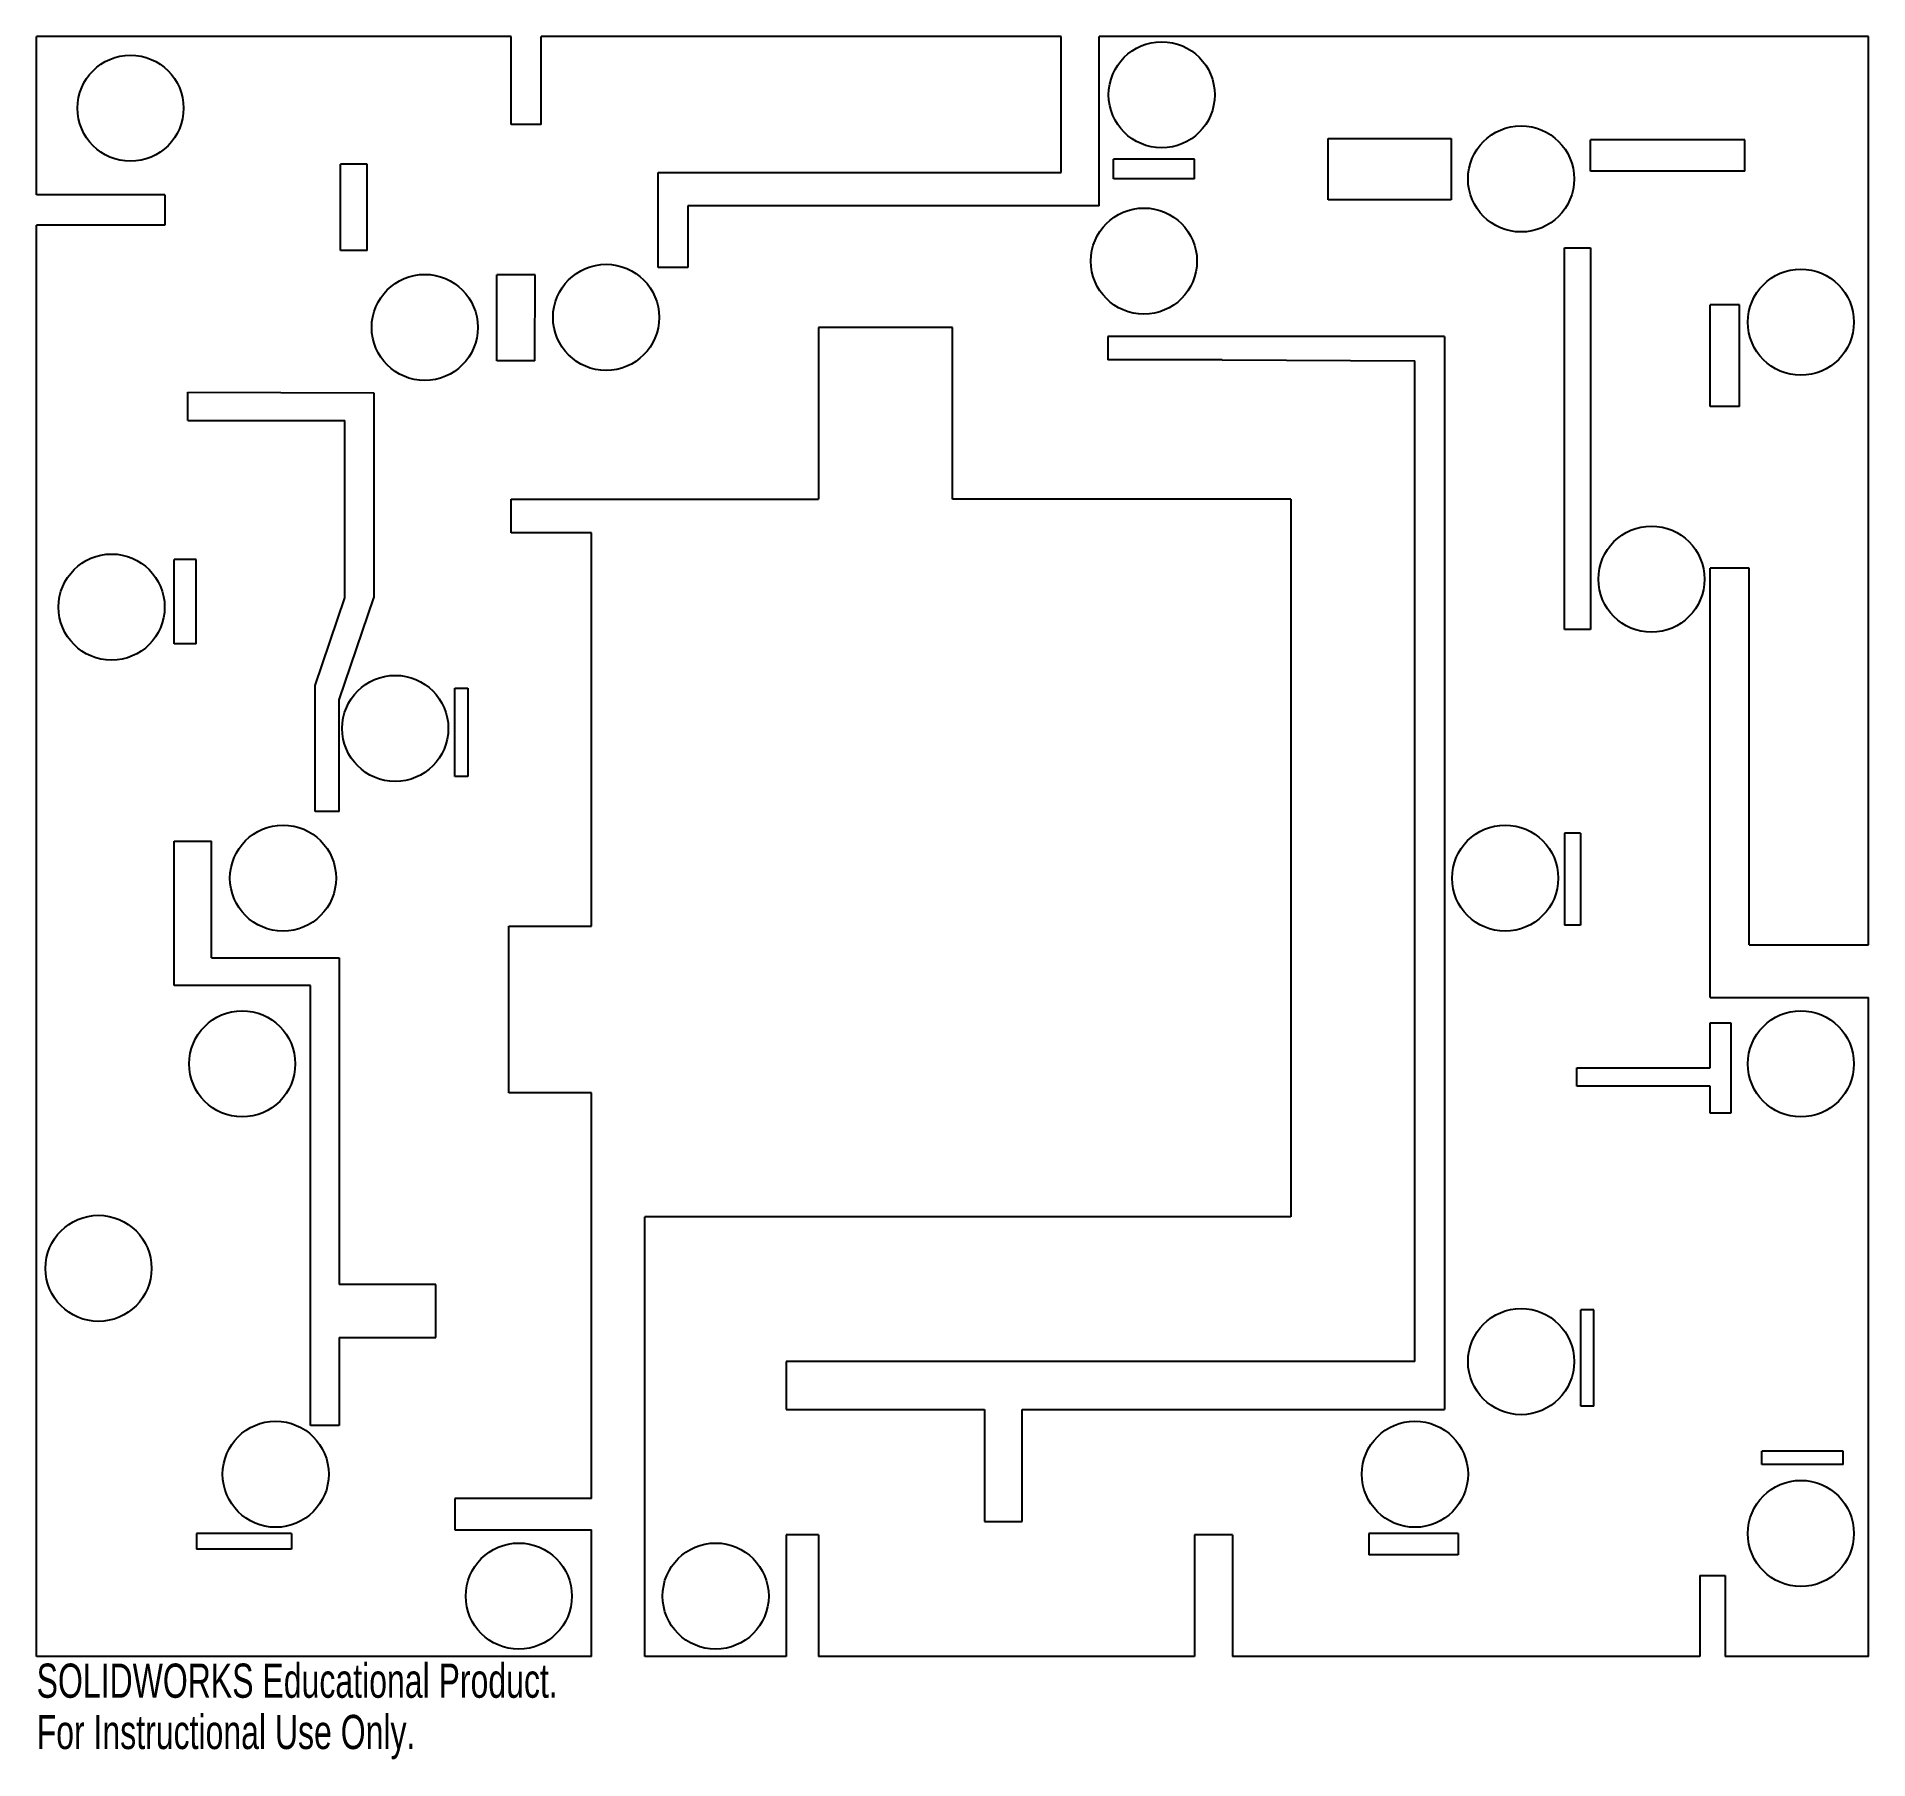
# Model space of a CAD drawing. Header units: millimetres. Extents: x 0 to 259, y -15 to 229.
import ezdxf

# ---------------------------------------------------------------- set-up
doc = ezdxf.new("R2010")
doc.units = ezdxf.units.MM
doc.styles.add('SLDTEXTSTYLE0', font='TXT', dxfattribs={"width": 0.7})

msp = doc.modelspace()

# ---------------------------------------------------------------- linework, layer by layer
at = {"color": 7, "linetype": 'Continuous', "lineweight": 25}
for p, q in [((67.1, 229), (0, 229)), ((0, 206.65), (0, 229)), ((67.1, 216.6), (67.1, 229)), ((144.88, 229), (71.36, 229)), ((71.36, 216.6), (71.36, 229)), ((144.88, 209.79), (144.88, 229)), ((259, 229), (150.26, 229)), ((150.26, 205.09), (150.26, 229)), ((259, 100.62), (259, 229)), ((71.36, 216.6), (67.1, 216.6)), ((182.64, 205.91), (182.64, 214.59)), ((182.64, 214.59), (200.01, 214.59)), ((200.01, 214.59), (200.01, 205.91)), ((241.52, 214.39), (219.69, 214.39)), ((219.69, 210), (219.69, 214.39)), ((241.52, 210), (241.52, 214.39)), ((46.74, 210.99), (42.98, 210.99)), ((42.98, 198.76), (42.98, 210.99)), ((46.74, 198.76), (46.74, 210.99)), ((163.7, 211.66), (152.25, 211.66)), ((152.25, 208.88), (152.25, 211.66)), ((163.7, 208.88), (163.7, 211.66)), ((241.52, 210), (219.69, 210)), ((87.86, 196.37), (87.86, 209.79)), ((87.86, 209.79), (144.88, 209.79)), ((163.7, 208.88), (152.25, 208.88)), ((18.13, 206.65), (0, 206.65)), ((18.13, 206.65), (18.13, 202.33)), ((150.26, 205.09), (92.07, 205.09)), ((92.07, 205.09), (92.07, 196.37)), ((200.01, 205.91), (182.64, 205.91)), ((18.13, 202.33), (0, 202.33)), ((0, 0), (0, 202.33)), ((46.74, 198.76), (42.98, 198.76)), ((216.04, 199.12), (219.69, 199.12)), ((216.04, 145.18), (216.04, 199.12)), ((219.69, 199.12), (219.69, 145.18)), ((65.06, 183.16), (65.08, 195.32)), ((70.48, 195.31), (65.08, 195.32)), ((70.46, 183.15), (70.48, 195.31)), ((92.07, 196.37), (87.86, 196.37)), ((236.62, 176.7), (236.62, 191.09)), ((240.77, 191.09), (236.62, 191.09)), ((240.77, 176.7), (240.77, 191.09)), ((110.55, 187.89), (110.55, 163.63)), ((129.5, 187.89), (110.55, 187.89)), ((129.5, 163.63), (129.5, 187.89)), ((151.44, 186.6), (151.44, 183.31)), ((199.09, 186.6), (151.44, 186.6)), ((199.09, 186.6), (199.09, 34.88)), ((70.46, 183.15), (65.06, 183.16)), ((167.65, 183.31), (151.44, 183.31)), ((167.65, 183.31), (194.89, 183.15)), ((194.89, 41.67), (194.89, 183.15)), ((21.38, 174.73), (21.38, 178.75)), ((21.38, 178.75), (47.66, 178.65)), ((47.66, 178.65), (47.66, 149.64)), ((240.77, 176.7), (236.62, 176.7)), ((21.38, 174.73), (43.6, 174.73)), ((43.6, 149.64), (43.6, 174.73)), ((67.1, 158.85), (67.1, 163.63)), ((67.1, 163.63), (110.55, 163.63)), ((177.32, 163.63), (129.5, 163.63)), ((177.32, 163.63), (177.32, 62.16)), ((78.44, 158.85), (67.1, 158.85)), ((78.44, 103.25), (78.44, 158.85)), ((22.56, 155.07), (19.44, 155.07)), ((19.44, 143.14), (19.44, 155.07)), ((22.56, 143.14), (22.56, 155.07)), ((236.62, 93.16), (236.62, 153.85)), ((242.15, 153.85), (236.62, 153.85)), ((242.15, 100.62), (242.15, 153.85)), ((39.39, 137.24), (43.6, 149.64)), ((42.76, 135.22), (47.66, 149.64)), ((219.69, 145.18), (216.04, 145.18)), ((22.56, 143.14), (19.44, 143.14)), ((39.39, 119.45), (39.39, 137.24)), ((42.76, 119.45), (42.76, 135.22)), ((59.13, 136.89), (60.97, 136.89)), ((59.13, 124.38), (59.13, 136.89)), ((60.97, 136.89), (60.97, 124.38)), ((60.97, 124.38), (59.13, 124.38)), ((42.76, 119.45), (39.39, 119.45)), ((19.44, 94.85), (19.44, 115.24)), ((19.44, 115.24), (24.71, 115.24)), ((24.71, 98.75), (24.71, 115.24)), ((218.32, 116.39), (216.04, 116.39)), ((216.04, 116.39), (216.04, 103.38)), ((218.32, 116.39), (218.32, 103.38)), ((66.78, 79.66), (66.78, 103.25)), ((66.78, 103.25), (78.44, 103.25)), ((218.32, 103.38), (216.04, 103.38)), ((24.71, 98.75), (42.76, 98.75)), ((42.76, 98.75), (42.76, 52.56)), ((242.15, 100.62), (259, 100.62)), ((38.7, 94.85), (19.44, 94.85)), ((38.7, 32.62), (38.7, 94.85)), ((236.62, 93.16), (259, 93.16)), ((259, 0), (259, 93.16)), ((236.62, 83.2), (236.62, 89.58)), ((236.62, 89.58), (239.53, 89.58)), ((239.53, 89.58), (239.53, 76.81)), ((217.76, 80.6), (217.76, 83.2)), ((217.76, 83.2), (236.62, 83.2)), ((236.62, 80.6), (217.76, 80.6)), ((236.62, 76.81), (236.62, 80.6)), ((78.44, 79.66), (66.78, 79.66)), ((78.44, 22.34), (78.44, 79.66)), ((239.53, 76.81), (236.62, 76.81)), ((177.32, 62.16), (86, 62.16)), ((86, 0), (86, 62.16)), ((56.44, 52.56), (42.76, 52.56)), ((56.44, 45.08), (56.44, 52.56)), ((218.36, 35.39), (218.36, 48.98)), ((220.16, 48.98), (218.36, 48.98)), ((220.16, 35.39), (220.16, 48.98)), ((42.76, 45.08), (56.44, 45.08)), ((42.76, 45.08), (42.76, 32.62)), ((106, 41.67), (106, 34.88)), ((194.89, 41.67), (106, 41.67)), ((106, 34.88), (134.02, 34.88)), ((134.02, 34.88), (134.02, 19.09)), ((139.36, 34.88), (199.09, 34.88)), ((139.36, 19.09), (139.36, 34.88)), ((220.16, 35.39), (218.36, 35.39)), ((42.76, 32.62), (38.7, 32.62)), ((255.43, 29.02), (243.93, 29.02)), ((243.93, 27.15), (243.93, 29.02)), ((255.43, 27.15), (255.43, 29.02)), ((255.43, 27.15), (243.93, 27.15)), ((59.13, 22.34), (59.13, 17.9)), ((78.44, 22.34), (59.13, 22.34)), ((134.02, 19.09), (139.36, 19.09)), ((22.6, 17.38), (22.6, 15.17)), ((36.05, 17.38), (22.6, 17.38)), ((36.05, 17.38), (36.05, 15.17)), ((59.13, 17.9), (78.44, 17.9)), ((78.44, 0), (78.44, 17.9)), ((106, 17.18), (106, 0)), ((110.55, 17.18), (106, 17.18)), ((110.55, 17.18), (110.55, 0)), ((163.7, 17.18), (163.7, 0)), ((169.08, 17.18), (163.7, 17.18)), ((169.08, 17.18), (169.08, 0)), ((188.37, 17.38), (188.37, 14.35)), ((201.01, 17.38), (188.37, 17.38)), ((201.01, 17.38), (201.01, 14.35)), ((36.05, 15.17), (22.6, 15.17)), ((201.01, 14.35), (188.37, 14.35)), ((235.15, 11.44), (238.76, 11.44)), ((235.15, 11.44), (235.15, 0)), ((238.76, 11.44), (238.76, 0)), ((78.44, 0), (0, 0)), ((106, 0), (86, 0)), ((163.7, 0), (110.55, 0)), ((235.15, 0), (169.08, 0)), ((259, 0), (238.76, 0))]:
    msp.add_line(p, q, dxfattribs=at)
for centre in [(159.08, 220.78), (13.28, 218.88), (209.89, 208.88), (156.57, 197.27), (54.88, 187.89), (80.52, 189.31), (249.46, 188.63), (228.33, 152.3), (10.6, 148.35), (50.71, 131.2), (34.84, 110.03), (207.64, 110.03), (29.07, 83.77), (249.46, 83.77), (8.75, 54.86), (209.89, 41.67), (33.8, 25.75), (194.89, 25.75), (249.46, 17.38), (68.18, 8.52), (96.01, 8.52)]:
    msp.add_circle(centre, 7.5, dxfattribs=at)

# ---------------------------------------------------------------- texts
at = {"color": 7, "linetype": 'Continuous', "char_height": 4.8336, "attachment_point": 1, "style": 'SLDTEXTSTYLE0'}
for s, insert in [('SOLIDWORKS Educational Product.', (0, -1.02)), ('For Instructional Use Only.', (0, -8.27))]:
    msp.add_mtext(s, dxfattribs=dict(at, insert=insert))

doc.saveas('drawing.dxf')
